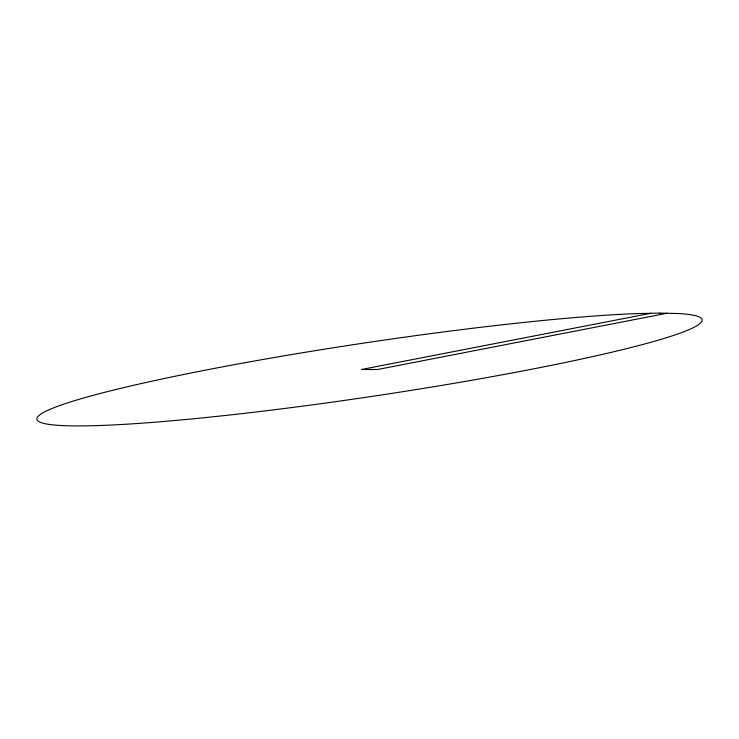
<?xml version="1.0" encoding="UTF-8"?>
<svg xmlns="http://www.w3.org/2000/svg" width="739" height="739" viewBox="0 0 739 739"><rect width="100%" height="100%" fill="white"/><g stroke="black" fill="none" stroke-linecap="round" stroke-linejoin="round"><path stroke-width="1.11" d="M650.8 313.29L361.389 369.509L377.611 369.491L667.012 313.262M659.853 313.096L636.205 313.613A336.254 26.964 -8.5 0 0 76.708 400.039A336.254 26.964 -8.5 0 0 350.277 399.577A336.254 26.964 -8.5 0 0 678.541 313.539L659.853 313.096"/></g></svg>
